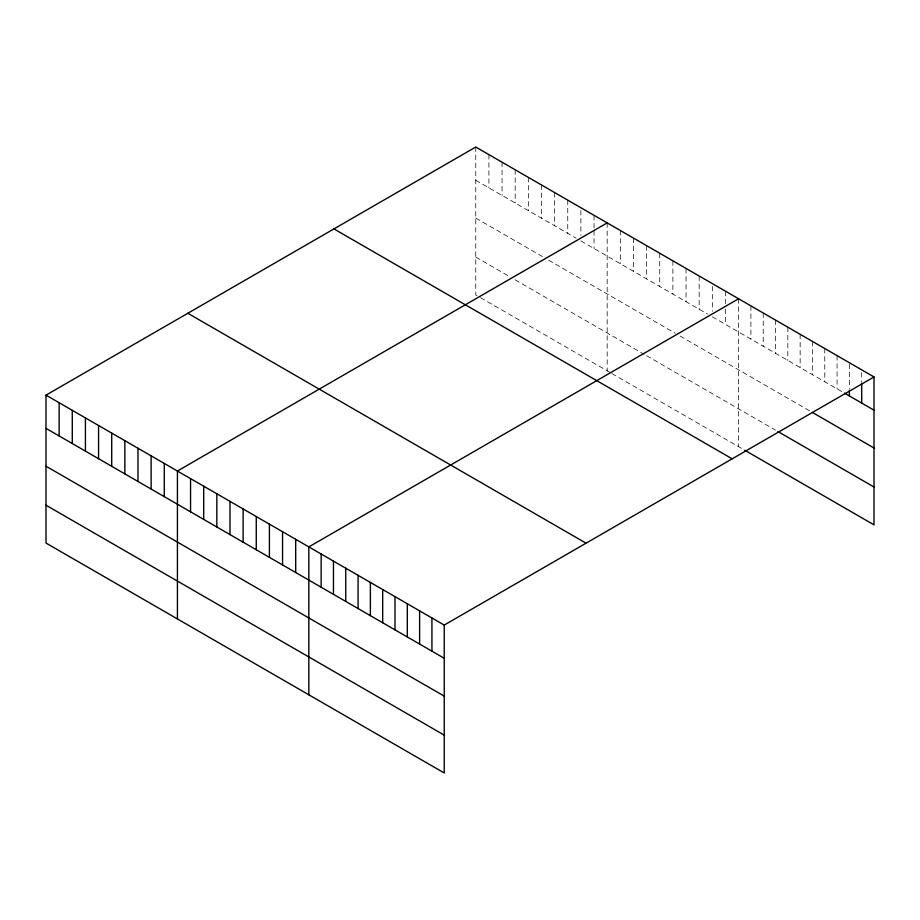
<?xml version="1.0" encoding="UTF-8"?>
<svg xmlns="http://www.w3.org/2000/svg" width="920" height="920" viewBox="0 0 920 920"><rect width="100%" height="100%" fill="white"/><g stroke="black" fill="none" stroke-linecap="round" stroke-linejoin="round"><path stroke-width="0.69" stroke-dasharray="4.6 3.45" d="M475.766 147.027L475.766 294.929L479.343 296.999M475.766 180.239L576.115 238.177M580.899 240.936L707.537 314.053M712.321 316.813L843.226 392.391M475.766 218.086L543.858 257.404M548.642 260.164L675.28 333.281M680.064 336.041L811.221 411.769M475.766 257.082L509.22 276.402M515.188 279.841L644.219 354.338M646.61 355.718L775.525 430.146M480.539 297.689L610.765 372.876M611.961 373.566L743.521 449.523M861.695 372.6L861.695 382.294M849.378 364.113L849.378 389.022M837.073 355.626L837.073 388.838M824.769 348.519L824.769 381.731M812.452 341.412L812.452 374.624M800.147 334.305L800.147 367.517M787.831 327.198L787.831 360.41M775.525 320.091L775.525 353.303M763.22 312.984L763.22 346.196M750.904 305.877L750.904 339.089M738.599 298.77L738.599 446.683M725.454 291.18L725.454 303.634M725.454 309.178L725.454 324.403M712.321 286.361L712.321 311.27M699.177 276.011L699.177 309.223M686.032 268.421L686.032 301.634M672.888 260.832L672.888 294.043M659.744 253.253L659.744 286.465M646.61 245.663L646.61 278.875M633.466 238.073L633.466 271.285M620.321 230.483L620.321 263.695M607.177 222.893L607.177 370.806M594.044 215.314L594.044 229.149M594.044 230.529L594.044 248.526M580.899 210.496L580.899 235.405M567.755 200.134L567.755 233.346M554.61 192.544L554.61 225.768M541.477 184.966L541.477 218.178M528.333 177.376L528.333 210.588M515.188 169.786L515.188 202.998M502.044 162.196L502.044 195.408M488.911 154.617L488.911 187.829"/><path stroke-width="1.38" d="M874 376.947L444.233 625.071L444.233 772.972L46 543.053L46 395.151L475.766 147.027L874 376.947L874 524.848L744.751 450.236M607.177 222.893L177.422 471.017L177.422 618.93M738.599 298.77L308.832 546.894L308.832 694.807M844.456 393.104L874 410.159M812.452 412.47L874 448.005M777.986 431.572L874 487.002M333.937 228.907L732.182 458.827M187.818 313.272L586.063 543.191M46 395.151L444.233 625.071M46 428.363L444.233 658.283M46 466.21L444.233 696.13M46 505.206L444.233 735.126M861.695 383.674L861.695 403.052M849.378 390.413L849.378 395.945M431.928 617.964L431.928 651.176M419.623 610.857L419.623 644.069M407.307 603.75L407.307 636.962M395.002 596.643L395.002 629.855M382.685 589.536L382.685 622.748M370.38 582.429L370.38 615.641M358.075 575.322L358.075 608.534M345.759 568.215L345.759 601.427M333.454 561.108L333.454 594.32M321.149 554.001L321.149 587.213M295.699 539.304L295.699 572.516M282.555 531.714L282.555 564.938M269.411 524.135L269.411 557.347M256.266 516.545L256.266 549.757M243.121 508.955L243.121 542.167M229.988 501.365L229.988 534.577M216.844 493.787L216.844 526.999M203.699 486.197L203.699 519.409M190.555 478.607L190.555 511.819M164.277 463.427L164.277 496.65M151.133 455.848L151.133 489.06M137.988 448.258L137.988 481.47M124.855 440.668L124.855 473.88M111.711 433.078L111.711 466.302M98.566 425.5L98.566 458.712M85.422 417.91L85.422 451.122M72.289 410.32L72.289 443.532M59.144 402.73L59.144 435.942"/></g></svg>
